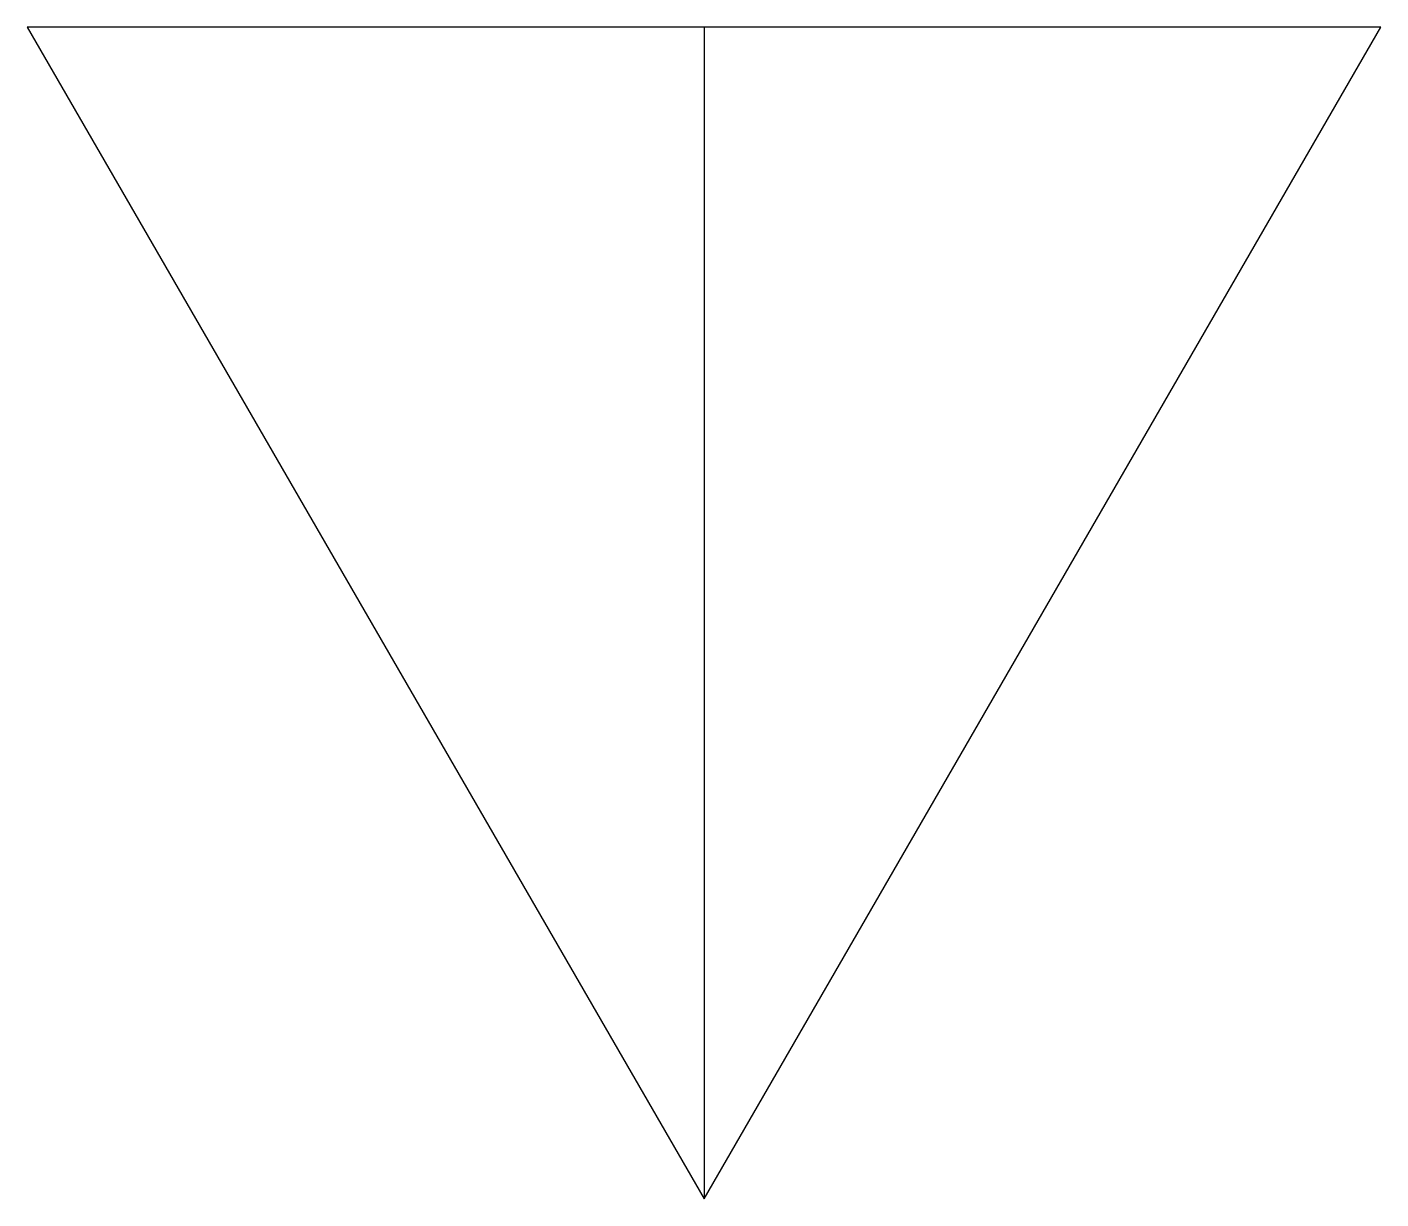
# Model space of a CAD drawing. Extents: x -2825332.15 to -2825327.15, y -1417930.45 to -1417926.12.
import ezdxf

# ---------------------------------------------------------------- set-up
doc = ezdxf.new("R2010")
doc.units = 0
doc.header["$MEASUREMENT"] = 0
doc.layers.get('0').update_dxf_attribs({"linetype": 'CONTINUOUS'})

# ---------------------------------------------------------------- blocks, each defined once
blk = doc.blocks.new('A$C2DDA393F')
for p, q in [((-0.0086, 4.3301), (2.4914, 0)), ((4.9914, 4.3301), (-0.0086, 4.3301)), ((2.4914, 0), (4.9914, 4.3301))]:
    blk.add_line(p, q)

msp = doc.modelspace()

# ---------------------------------------------------------------- linework, layer by layer
msp.add_line((-2825329.652, -1417926.1193), (-2825329.652, -1417930.4494))

# ---------------------------------------------------------------- block references
msp.add_blockref('A$C2DDA393F', (-2825332.1434, -1417930.4494))

doc.saveas('drawing.dxf')
